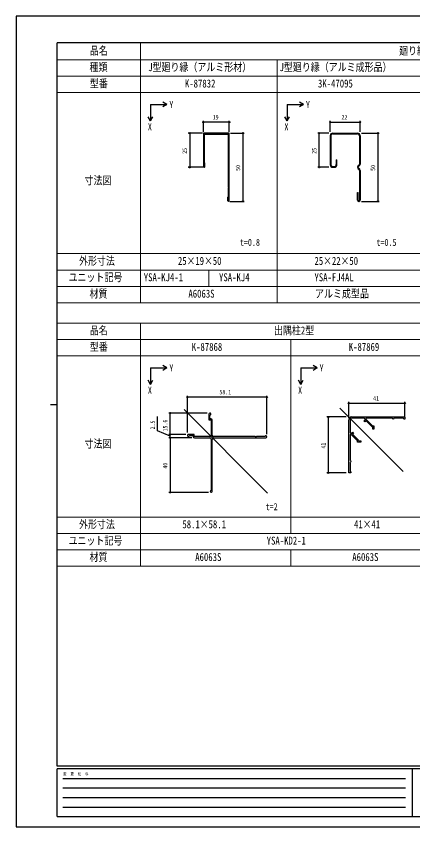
# Model space of a CAD drawing. Units: millimetres on the paper. Extents: x -420 to 420, y -297 to 297.
# Drawn here: x -420 to -130, y -297 to 297 of the extents above; entities that cross this region are included whole.
import ezdxf
from ezdxf.enums import TextEntityAlignment as Align

# ---------------------------------------------------------------- set-up
doc = ezdxf.new("R2010")
doc.units = ezdxf.units.MM
doc.layers.add('0-1_TABLE1', color=7, linetype='Continuous', lineweight=18)
for name, color, linetype in [('0-2_USER1', 3, 'Continuous'), ('0-3_YKK_11', 7, 'Continuous'), ('0-4_YKK_12', 2, 'Continuous'), ('0-5_YKK_13', 4, 'Continuous'), ('0-6_YKK_D', 6, 'Continuous'), ('0-7_YKK_ZWAK', 7, 'Continuous')]:
    doc.layers.add(name, color=color, linetype=linetype)
doc.styles.add('ＭＳ ゴシック', font='')
doc.styles.get('ＭＳ ゴシック').set_extended_font_data('MS Gothic')

msp = doc.modelspace()

# ---------------------------------------------------------------- linework, layer by layer
at = {"layer": '0-1_TABLE1'}
for p, q in [((-329.498, 277), (-329.498, 87)), ((-390.498, 265), (389.502, 265)), ((-229.498, 265), (-229.498, 87)), ((-390.498, 253), (389.502, 253)), ((-390.498, 241), (389.502, 241)), ((-390.498, 123), (389.502, 123)), ((-390.498, 111), (389.502, 111)), ((-279.498, 111), (-279.498, 99)), ((-390.498, 99), (389.502, 99)), ((-390.498, 87), (389.502, 87)), ((-390.498, 72), (350.502, 72)), ((-329.498, 72), (-329.498, -106)), ((-390.498, 60), (350.502, 60)), ((-219.498, 60), (-219.498, -82)), ((-390.498, 48), (350.502, 48)), ((-390.498, -70), (350.502, -70)), ((-390.498, -82), (350.502, -82)), ((-390.498, -94), (350.502, -94)), ((-219.498, -94), (-219.498, -106)), ((-390.498, -106), (350.502, -106))]:
    msp.add_line(p, q, dxfattribs=at)
at = {"layer": '0-2_USER1'}
for p, q in [((-322.118, 232.226), (-310.118, 232.226)), ((-322.118, 232.226), (-322.118, 220.226)), ((-310.118, 232.226), (-313.118, 233.959)), ((-310.118, 232.226), (-313.118, 230.494)), ((-222.118, 232.226), (-210.118, 232.226)), ((-222.118, 232.226), (-222.118, 220.226)), ((-210.118, 232.226), (-213.118, 233.959)), ((-210.118, 232.226), (-213.118, 230.494)), ((-322.118, 220.226), (-323.85, 223.226)), ((-322.118, 220.226), (-320.386, 223.226)), ((-222.118, 220.226), (-223.85, 223.226)), ((-222.118, 220.226), (-220.386, 223.226)), ((-322.118, 39.226), (-310.118, 39.226)), ((-322.118, 39.226), (-322.118, 27.226)), ((-310.118, 39.226), (-313.118, 40.959)), ((-310.118, 39.226), (-313.118, 37.494)), ((-212.118, 39.226), (-200.118, 39.226)), ((-212.118, 39.226), (-212.118, 27.226)), ((-200.118, 39.226), (-203.118, 40.959)), ((-200.118, 39.226), (-203.118, 37.494)), ((-322.118, 27.226), (-323.85, 30.226)), ((-322.118, 27.226), (-320.386, 30.226)), ((-212.118, 27.226), (-213.85, 30.226)), ((-212.118, 27.226), (-210.386, 30.226))]:
    msp.add_line(p, q, dxfattribs=at)
at = {"layer": '0-3_YKK_11'}
for p, q in [((-277.014, -10.11), (-277.014, 0.99)), ((-176.978, -37.679), (-176.978, 1.321)), ((-289.914, -11.91), (-278.814, -11.91)), ((-276.914, -51.16), (-276.914, -13.01)), ((-275.914, -12.01), (-237.764, -12.01))]:
    msp.add_line(p, q, dxfattribs=at)
for points in [[(-264.488, 161.91), (-264.488, 211.31), (-283.488, 211.31), (-283.488, 186.91)], [(-282.288, 186.91), (-282.288, 189.11), (-282.488, 189.31), (-282.688, 189.51), (-282.688, 210.51), (-265.288, 210.51), (-265.288, 171.768), (-265.168, 171.585), (-265.168, 171.035), (-265.288, 170.851), (-265.288, 164.51), (-265.488, 164.31), (-265.688, 164.11), (-265.688, 161.91)], [(-279.514, 5.44), (-279.514, 1.19), (-277.814, 1.19), (-277.814, -10.11)], [(-278.014, 1.99), (-278.714, 1.99), (-278.714, 4.45), (-278.514, 4.733)], [(-176.078, 1.321), (-176.078, -7.986), (-175.578, -8.486)], [(-174.978, 3.321), (-135.978, 3.321), (-135.978, 1.821), (-136.678, 1.821), (-136.978, 2.121), (-137.278, 2.421), (-143.678, 2.421), (-143.978, 2.121), (-144.278, 1.821), (-144.678, 1.821), (-144.978, 2.121), (-145.278, 2.421), (-164.205, 2.421), (-164.461, 1.804), (-159.578, -3.079), (-158.578, -3.079), (-158.578, -5.579), (-159.378, -5.579), (-159.378, -4.166), (-159.636, -3.869)], [(-165.171, 1.921), (-165.671, 2.421), (-174.978, 2.421)], [(-160.202, -3.586), (-164.443, 0.655), (-165.292, -0.194), (-165.857, 0.372), (-165.136, 1.094), (-165.071, 1.421)], [(-278.814, -11.11), (-290.114, -11.11), (-290.114, -9.41), (-294.364, -9.41)], [(-293.657, -10.41), (-293.374, -10.21), (-290.914, -10.21), (-290.914, -10.91)], [(-238.442, -10.938), (-238.713, -11.11), (-244.489, -11.11), (-244.749, -11.26), (-245.269, -11.26), (-245.529, -11.11), (-276.014, -11.11)], [(-169.788, -14.021), (-169.491, -14.279), (-168.078, -14.279), (-168.078, -15.079), (-170.578, -15.079), (-170.578, -14.079), (-175.432, -9.225), (-176.078, -9.493), (-176.078, -28.379), (-175.778, -28.679), (-175.478, -28.979), (-175.478, -29.379), (-175.778, -29.679), (-176.078, -29.979), (-176.078, -36.379), (-175.778, -36.679), (-175.478, -36.979), (-175.478, -37.679), (-176.978, -37.679)], [(-175.078, -8.586), (-174.751, -8.521), (-174.029, -7.8), (-173.463, -8.365), (-174.312, -9.214), (-170.071, -13.455)], [(-277.814, -12.91), (-277.814, -43.395), (-277.664, -43.655), (-277.664, -44.174), (-277.814, -44.434), (-277.814, -50.211), (-277.985, -50.482)]]:
    msp.add_lwpolyline(points, dxfattribs=at)
for centre, radius, start, end in [((-282.888, 186.91), 0.6, 179.99999, 0.00001), ((-265.088, 161.91), 0.6, 179.99999, 0.00001), ((-278.764, 5.44), 0.75, 289.47121, 179.99999), ((-278.014, 0.99), 1, 0.00001, 89.99999), ((-174.978, 1.321), 2, 90.00001, 179.99999), ((-174.978, 1.321), 1.1, 90.00001, 179.99999), ((-163.871, 1.921), 1.3, 180.00001, 202.6217), ((-159.495, -2.879), 1, 224.99997, 261.91461), ((-294.364, -10.16), 0.75, 90.00001, 340.52879), ((-289.914, -10.91), 1, 180.00001, 269.99999), ((-278.814, -10.11), 1, 270.00001, 359.99999), ((-276.014, -10.11), 1, 180.00001, 269.99999), ((-237.764, -11.26), 0.75, 269.99999, 154.62306), ((-175.578, -9.786), 1.3, 67.3783, 89.99999), ((-278.814, -12.91), 1, 0.00001, 89.99999), ((-275.914, -13.01), 1, 90.00001, 179.99999), ((-170.778, -14.162), 1, 8.08539, 45.00003), ((-277.664, -51.16), 0.75, 115.37694, 0.00001)]:
    msp.add_arc(centre, radius, start, end, dxfattribs=at)
at = {"layer": '0-4_YKK_12'}
for p, q in [((-236.525, -52.399), (-297.616, 8.692)), ((-183.42, 9.763), (-137.071, -36.586))]:
    msp.add_line(p, q, dxfattribs=at)
at = {"layer": '0-5_YKK_13'}
for p, q in [((-190.644, 209.31), (-190.644, 188.31)), ((-190.144, 209.31), (-190.144, 188.31)), ((-188.644, 211.31), (-170.644, 211.31)), ((-188.644, 210.81), (-170.644, 210.81)), ((-169.144, 209.31), (-169.144, 188.601)), ((-168.644, 209.31), (-168.644, 188.601)), ((-186.144, 191.81), (-186.144, 188.31)), ((-186.144, 191.81), (-185.644, 191.81)), ((-185.644, 188.31), (-185.644, 191.81)), ((-188.644, 186.81), (-187.644, 186.81)), ((-188.644, 186.31), (-187.644, 186.31)), ((-169.144, 184.018), (-169.144, 162.31)), ((-168.644, 184.018), (-168.644, 162.31)), ((-170.144, 162.31), (-170.144, 167.81))]:
    msp.add_line(p, q, dxfattribs=at)
msp.add_lwpolyline([(-170.644, 162.31), (-170.644, 167.81), (-170.144, 167.81)], dxfattribs=at)
for centre, radius, start, end in [((-188.644, 209.31), 2, 90, 180), ((-188.644, 209.31), 1.5, 90, 180), ((-170.644, 209.31), 2, 0, 90), ((-170.644, 209.31), 1.5, 0, 90), ((-188.644, 188.31), 2, 180, 270), ((-188.644, 188.31), 1.5, 180, 270), ((-187.644, 188.31), 2, 270, 0), ((-187.644, 188.31), 1.5, 270, 0), ((-169.144, 186.31), 1.5, 113.57814, 246.42186), ((-169.144, 186.31), 1, 113.57818, 246.42182), ((-170.144, 188.601), 1, 293.57814, 0), ((-170.144, 184.018), 1, 0, 66.42186), ((-170.144, 188.601), 1.5, 293.57818, 0), ((-170.144, 184.018), 1.5, 0, 66.42182), ((-169.644, 162.31), 1, 180, 0), ((-169.644, 162.31), 0.5, 180, 0)]:
    msp.add_arc(centre, radius, start, end, dxfattribs=at)
at = {"layer": '0-6_YKK_D'}
for p, q in [((-283.488, 212.31), (-283.488, 220.357)), ((-264.488, 212.31), (-264.488, 220.357)), ((-190.644, 212.31), (-190.644, 220.357)), ((-168.644, 212.31), (-168.644, 220.357)), ((-264.488, 219.357), (-283.488, 219.357)), ((-190.644, 219.357), (-168.644, 219.357)), ((-284.188, 211.31), (-294.488, 211.31)), ((-293.488, 211.31), (-293.488, 186.31)), ((-263.488, 211.31), (-253.488, 211.31)), ((-254.488, 211.31), (-254.488, 161.31)), ((-191.644, 211.31), (-199.644, 211.31)), ((-198.644, 186.31), (-198.644, 211.31)), ((-167.644, 211.31), (-154.644, 211.31)), ((-155.644, 211.31), (-155.644, 161.31)), ((-283.888, 186.31), (-294.488, 186.31)), ((-191.644, 186.31), (-199.644, 186.31)), ((-264.089, 161.31), (-253.488, 161.31)), ((-167.644, 161.31), (-154.644, 161.31)), ((-295.114, -8.16), (-295.114, 18.917)), ((-237.014, 17.917), (-295.114, 17.917)), ((-237.014, -9.26), (-237.014, 18.917)), ((-176.978, 2.321), (-176.978, 14.321)), ((-176.978, 13.321), (-135.978, 13.321)), ((-135.978, 4.021), (-135.978, 14.321)), ((-280.764, 6.19), (-308.814, 6.19)), ((-307.814, -9.41), (-307.814, 6.19)), ((-178.978, 3.321), (-192.978, 3.321)), ((-191.978, 3.321), (-191.978, -37.679)), ((-296.364, -9.41), (-308.814, -9.41)), ((-296.364, -9.41), (-308.814, -9.41)), ((-307.814, -11.91), (-307.814, -9.41)), ((-291.914, -11.91), (-308.814, -11.91)), ((-291.914, -11.91), (-308.814, -11.91)), ((-307.814, -11.91), (-307.814, -51.91)), ((-178.978, -37.679), (-192.978, -37.679)), ((-279.664, -51.91), (-308.814, -51.91))]:
    msp.add_line(p, q, dxfattribs=at)
msp.add_lwpolyline([(-307.814, -10.66), (-316.972, -6.767), (-316.972, 3.633)], dxfattribs=at)
for centre in [(-283.488, 219.357), (-264.488, 219.357), (-190.644, 219.357), (-168.644, 219.357), (-293.488, 211.31), (-254.488, 211.31), (-198.644, 211.31), (-155.644, 211.31), (-293.488, 186.31), (-198.644, 186.31), (-254.488, 161.31), (-155.644, 161.31), (-295.114, 17.917), (-237.014, 17.917), (-176.978, 13.321), (-135.978, 13.321), (-307.814, 6.19), (-191.978, 3.321), (-307.814, -9.41), (-307.814, -9.41), (-307.814, -11.91), (-307.814, -11.91), (-191.978, -37.679), (-307.814, -51.91)]:
    msp.add_circle(centre, 0.425, dxfattribs=at)
at = {"layer": '0-7_YKK_ZWAK'}
for p, q in [((389.502, 277.5), (-390.498, 277.5)), ((-390.498, -252.5), (-390.498, 277.5)), ((-395.498, 12.5), (-390.498, 12.5)), ((389.502, -252.5), (-390.498, -252.5)), ((-130.498, -254.5), (-390.498, -254.5)), ((-390.498, -289.5), (-390.498, -254.5)), ((-130.498, -254.5), (-130.498, -289.5)), ((-0.498, -254.5), (-130.498, -254.5)), ((-386.248, -261.5), (-135.498, -261.5)), ((-386.248, -268.5), (-135.498, -268.5)), ((-386.248, -275.5), (-135.498, -275.5)), ((-386.248, -282.5), (-135.498, -282.5)), ((-390.498, -289.5), (-130.498, -289.5)), ((-130.498, -289.5), (-0.498, -289.5))]:
    msp.add_line(p, q, dxfattribs=at)
msp.add_lwpolyline([(-420.5, -297), (420.5, -297), (420.5, 297), (-420.5, 297)], close=True, dxfattribs=at)

# ---------------------------------------------------------------- texts
at = {"layer": '0-1_TABLE1', "style": 'ＭＳ ゴシック', "width": 0.8}
for s, height, p in [('品名', 5.865, (-366.611, 267)), ('廻り縁', 5.865, (-140.165, 266.982)), ('種類', 5.865, (-366.825, 255)), ('J型廻り縁（アルミ形材）', 5.865, (-323.871, 254.982)), ('J型廻り縁（アルミ成形品）', 5.865, (-227.711, 254.982)), ('型番', 5.865, (-366.575, 243)), ('K-87832', 5.865, (-296.991, 243)), ('3K-47095', 5.865, (-199.551, 243)), ('寸法図', 5.865, (-370.451, 172)), ('t=0.8', 5.132, (-256.706, 127.165)), ('t=0.5', 5.132, (-156.706, 127.165)), ('外形寸法', 5.865, (-374.505, 113)), ('25×19×50', 5.865, (-302.111, 113)), ('25×22×50', 5.865, (-202.111, 113)), ('ユニット記号', 5.865, (-382.185, 101)), ('YSA-KJ4-1', 5.865, (-327.111, 101)), ('YSA-KJ4', 5.865, (-271.991, 101)), ('YSA-FJ4AL', 5.865, (-202.111, 101)), ('材質', 5.865, (-366.825, 89)), ('A6063S', 5.865, (-294.431, 89)), ('アルミ成型品', 5.865, (-201.685, 89)), ('品名', 5.865, (-366.611, 62)), ('出隅柱2型', 5.865, (-231.778, 62)), ('型番', 5.865, (-366.575, 50)), ('K-87868', 5.865, (-291.991, 50)), ('K-87869', 5.865, (-176.991, 50)), ('寸法図', 5.865, (-370.451, -21)), ('t=2', 5.132, (-237.829, -66.518)), ('外形寸法', 5.865, (-374.505, -80)), ('58.1×58.1', 5.865, (-298.818, -80)), ('41×41', 5.865, (-173.151, -80)), ('ユニット記号', 5.865, (-382.185, -92)), ('YSA-KD2-1', 5.865, (-237.111, -92)), ('材質', 5.865, (-366.825, -104)), ('A6063S', 5.865, (-289.431, -104)), ('A6063S', 5.865, (-174.431, -104))]:
    msp.add_text(s, height=height, dxfattribs=at).set_placement(p, align=Align.BOTTOM_LEFT)
at = {"layer": '0-2_USER1', "style": 'ＭＳ ゴシック', "width": 0.8}
for s, p in [('Y', (-308.379, 228.162)), ('Y', (-208.379, 228.162)), ('X', (-324.092, 211.847)), ('X', (-224.092, 211.847)), ('Y', (-308.379, 35.162)), ('Y', (-198.379, 35.162)), ('X', (-324.092, 18.847)), ('X', (-214.092, 18.847))]:
    msp.add_text(s, height=5.132, dxfattribs=at).set_placement(p, align=Align.BOTTOM_LEFT)
at = {"layer": '0-6_YKK_D', "style": 'ＭＳ ゴシック', "width": 0.8}
for s, p in [('19', (-276.628, 220.357)), ('22', (-182.284, 220.357)), ('58.1', (-271.704, 18.917)), ('41', (-159.118, 14.321))]:
    msp.add_text(s, height=3.299, dxfattribs=at).set_placement(p, align=Align.BOTTOM_LEFT)
for s, p in [('25', (-294.488, 196.17)), ('25', (-199.644, 196.17)), ('50', (-255.488, 183.67)), ('50', (-156.644, 183.67)), ('2.5', (-317.972, -5.767)), ('15.6', (-308.814, -7.25)), ('41', (-192.978, -19.819)), ('40', (-308.814, -34.55))]:
    msp.add_text(s, height=3.299, rotation=90, dxfattribs=at).set_placement(p, align=Align.BOTTOM_LEFT)
at = {"layer": '0-7_YKK_ZWAK', "style": 'ＭＳ ゴシック', "width": 0.8}
msp.add_text('変  更  記  事', height=2.199, dxfattribs=at).set_placement((-386.131, -260), align=Align.BOTTOM_LEFT)

doc.saveas('drawing.dxf')
